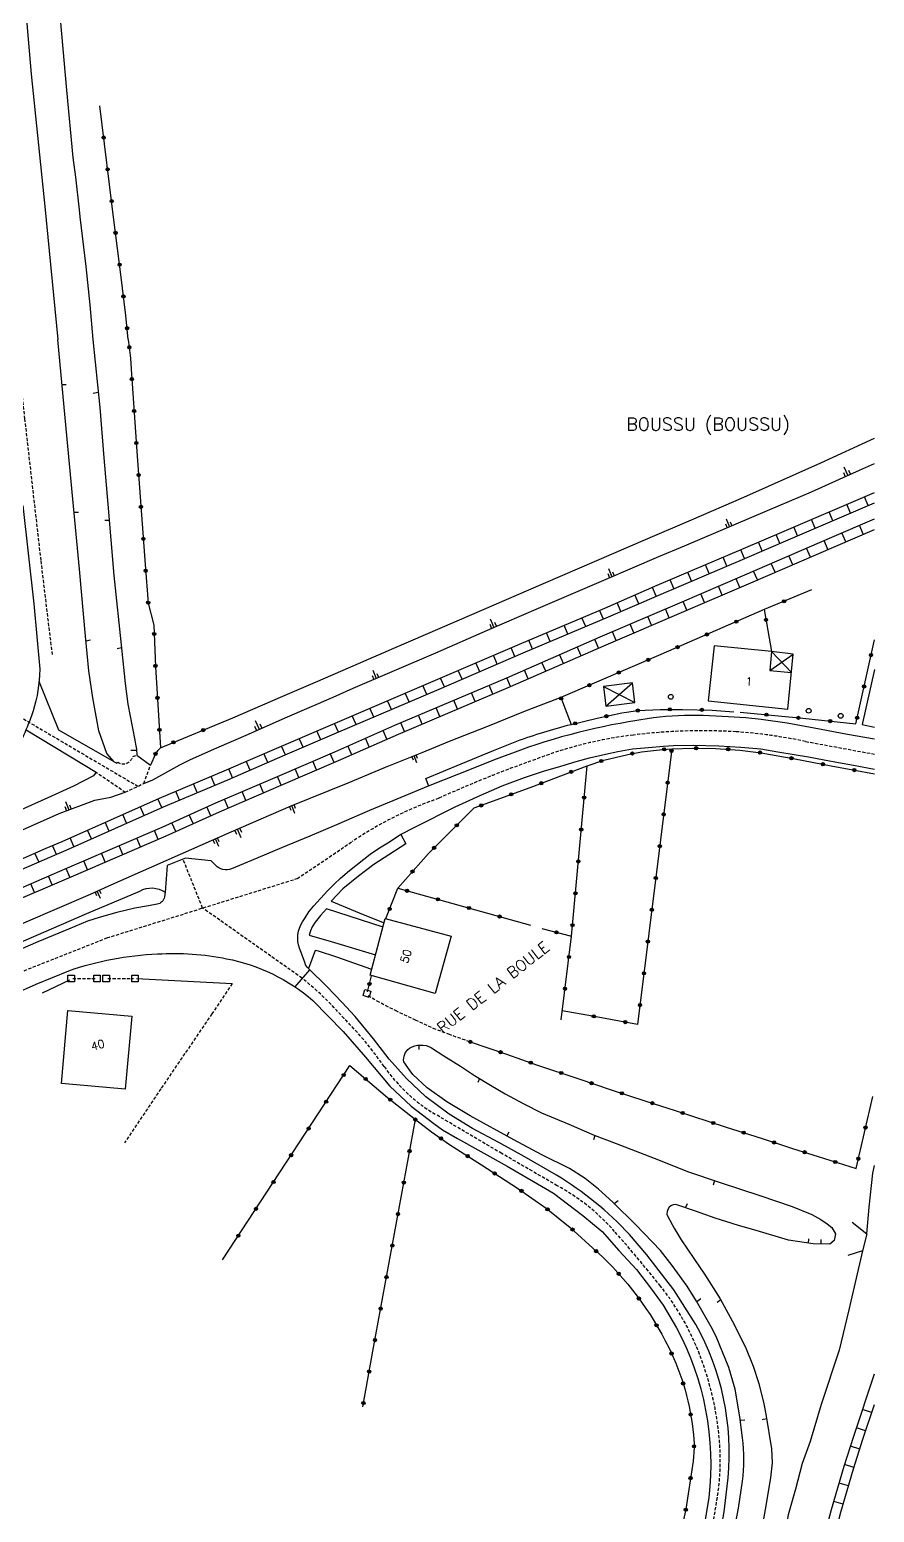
# Model space of a CAD drawing. Header units: millimetres. Extents: x 109000 to 110000, y 124999 to 126000.
# Drawn here: x 109868.1 to 110000, y 125316.8 to 125548.4 of the extents above; entities that cross this region are included whole.
import ezdxf
from ezdxf.enums import TextEntityAlignment as Align

# ---------------------------------------------------------------- set-up
doc = ezdxf.new("R2010")
doc.units = ezdxf.units.MM
doc.linetypes.add('DASHED', pattern=[0.75, 0.5, -0.25])
doc.layers.get('0').update_dxf_attribs({"linetype": 'CONTINUOUS'})
for name, color, linetype in [('W0001', 6, 'DASHED'), ('W0008', 7, 'CONTINUOUS'), ('W0100', 7, 'CONTINUOUS'), ('W0112', 1, 'DASHED'), ('W0211', 2, 'CONTINUOUS'), ('W0310', 3, 'CONTINUOUS'), ('W0322', 7, 'CONTINUOUS'), ('W0420', 7, 'CONTINUOUS'), ('W0700', 7, 'CONTINUOUS'), ('W0980', 7, 'CONTINUOUS'), ('W0989', 7, 'CONTINUOUS'), ('W0991', 7, 'CONTINUOUS')]:
    doc.layers.add(name, color=color, linetype=linetype)
doc.styles.get("Standard").update_dxf_attribs({"font": 'romans.shx', "width": 0.85})

# ---------------------------------------------------------------- blocks, each defined once
blk = doc.blocks.new('t112o')
at = {"color": 0, "linetype": 'Continuous'}
for p, q in [((-0.5, 0.5), (0.5, 0.5)), ((-0.5, -0.5), (-0.5, 0.5)), ((0.5, 0.5), (0.5, -0.5)), ((0.5, -0.5), (-0.5, -0.5))]:
    blk.add_line(p, q, dxfattribs=at)
blk = doc.blocks.new('t322o')
at = {"color": 0, "linetype": 'Continuous'}
for radius in [0.25, 0.15]:
    blk.add_circle((0, 0), radius, dxfattribs=at)

msp = doc.modelspace()

# ---------------------------------------------------------------- linework, layer by layer
at = {"layer": 'W0001'}
msp.add_lwpolyline([(109866.44, 125441.14), (109884.97, 125430.23)], dxfattribs=at)
for points in [[(109723.65, 125250), (109727.23, 125274.93), (109730.42, 125292.53), (109737.41, 125315.01), (109745.57, 125338.83, -0.195615), (109759.07, 125354.34), (109784.02, 125365.96), (109819.97, 125381.46), (109858.82, 125398.12), (109880.15, 125406.55), (109909.85, 125415.82), (109918.44, 125421.59, -0.06369), (109931.96, 125428.35, -0.022792), (109947.07, 125434.42, -0.063564), (109962.37, 125438.23, -0.045389), (109978.41, 125438.74, -0.034559), (109989.25, 125437.23), (110000, 125435.25)], [(109962.11, 125250), (109966.64, 125272.5), (109970.48, 125291.65), (109973.66, 125308.31), (109975.41, 125318.7, 0.069112), (109975.71, 125329.16, 0.064674), (109972.7, 125341.53, 0.076696), (109966.59, 125352.18, 0.012171), (109959.44, 125360.7, 0.087289), (109950.48, 125367.85), (109941.81, 125372.88), (109931.52, 125378.96, -0.107974), (109923.44, 125386.46, 0.044769), (109917.17, 125393.96, 0.045807), (109910.62, 125400.26), (109895.09, 125411.21), (109892.02, 125418.85)]]:
    msp.add_lwpolyline(points, format="xyb", dxfattribs=at)
at = {"layer": 'W0008'}
for points in [[(109866.98, 125474.09), (109868.71, 125458.73), (109869.66, 125448.54), (109869.61, 125447.6, -0.074658), (109868.36, 125441.25, -0.045201), (109865.14, 125434.3, -0.09454)], [(110000, 125437.57), (109995.82, 125438.3), (109990.61, 125439.31), (109986.37, 125440.07), (109982.3, 125440.66), (109979.94, 125440.94), (109977.19, 125441.05, 0.072675), (109961.62, 125440.28, 0.054529), (109940.95, 125434.45), (109935.06, 125432.11), (109930.33, 125430.22), (109921.15, 125426.43), (109915.99, 125424.21), (109911.82, 125422.42), (109907.41, 125420.61), (109902.71, 125418.66), (109899.61, 125417.32, -0.330949), (109897.12, 125417.92), (109896.4, 125418.57), (109892.4, 125419), (109889.55, 125417.88), (109889.22, 125413.67)], [(109930.43, 125430.26), (109929.97, 125431.44), (109935.45, 125433.71), (109940.51, 125435.8), (109944.16, 125437.27, -0.021522), (109952.63, 125439.9, 9.180438)], [(109975.35, 125310.13), (109976.53, 125316.92), (109977.15, 125322.26, 0.151408), (109972.13, 125346.2), (109968.67, 125351.58), (109964.46, 125357.08), (109961.78, 125360.21, 0.070035), (109950.36, 125369.49), (109945.32, 125372.4), (109941.36, 125374.61), (109937.26, 125376.8), (109933.6, 125379.03), (109929.95, 125381.74), (109926.91, 125384.61), (109924.23, 125387.6), (109921.77, 125390.79), (109918.93, 125394.3), (109916.84, 125396.51), (109914.55, 125398.91), (109911.62, 125401.76, -0.115296), (109911.08, 125402.6), (109910.22, 125404.94, -0.238614), (109910.71, 125409.05), (109911.08, 125409.68), (109911.69, 125410.61), (109912.48, 125411.56), (109914.59, 125413.89), (109915.65, 125414.96), (109916.63, 125415.89), (109918.03, 125417.1), (109920.26, 125418.86), (109921.25, 125419.61), (109922.72, 125420.6), (109924.03, 125421.39), (109925.97, 125422.68), (109928.35, 125423.88), (109934.55, 125427.04), (109938.53, 125428.83), (109941.87, 125430.29), (109945.36, 125431.62), (109948.33, 125432.57), (109951.01, 125433.38), (109953.44, 125434.1), (109955.51, 125434.68), (109957.99, 125435.23), (109959.93, 125435.64), (109962.22, 125436.06), (109964.7, 125436.28), (109967.07, 125436.47), (109968.62, 125436.58), (109971.68, 125436.64), (109975.7, 125436.54), (109979.14, 125436.33), (109982.27, 125436.05), (109984.94, 125435.63), (109987.48, 125435.21), (109989.74, 125434.8), (109992.14, 125434.35), (109994.4, 125433.93), (109996.73, 125433.55), (110000, 125432.92)], [(109858.38, 125402.27), (109877, 125410.38), (109885.29, 125413.87, -0.294162), (109889.22, 125413.67), (109889.13, 125412.96, -0.312534), (109887.97, 125411.8), (109886.64, 125411.57), (109884.5, 125411.18), (109881.7, 125410.52), (109878.94, 125409.76), (109877.12, 125409.15), (109874.14, 125407.89), (109869.34, 125405.94), (109866.61, 125404.73)], [(109862.05, 125396.2), (109869.09, 125399.31), (109874.19, 125401.41, -0.07499), (109888.03, 125404.04, -0.06462), (109898.84, 125403.3, -0.130652), (109912.32, 125396.77), (109917.04, 125391.92), (109920.5, 125387.91), (109924.33, 125383.38), (109927.67, 125380.26), (109931.2, 125377.57), (109932.56, 125376.56), (109934.9, 125375.24), (109942.63, 125370.89), (109949.88, 125366.67), (109954.47, 125363.2), (109957.49, 125360.68), (109960.09, 125357.76), (109962.84, 125354.76), (109965.19, 125351.69), (109967, 125349.2), (109969.09, 125345.67, -0.153041), (109974.15, 125319.16), (109972.67, 125310.32)]]:
    msp.add_lwpolyline(points, format="xyb", dxfattribs=at)
for points in [[(109881.25, 125434.06), (109872.61, 125439.01), (109869.54, 125446.6)], [(109867.51, 125439.06), (109878.48, 125432.42), (109878.04, 125431.85), (109874.91, 125430.27), (109870.91, 125428.44), (109866.27, 125426.33), (109857.98, 125422.96), (109850.86, 125420.43), (109849.35, 125419.77), (109844.79, 125417.74), (109839.77, 125415.52)], [(109884.82, 125435.08), (109886.94, 125433.54)], [(109926.04, 125422.72), (109926.85, 125421.23), (109924.17, 125419.52), (109921.85, 125418), (109919.41, 125416.17), (109916.97, 125414.22), (109915.15, 125412.27), (109920.14, 125410.2), (109923.45, 125408.92)], [(109923.26, 125408.22), (109914.44, 125411.1), (109913.52, 125410.07), (109912.67, 125408.99), (109912.2, 125408.29), (109911.93, 125407.67), (109911.74, 125406.96), (109915.16, 125405.98), (109922.1, 125403.89)], [(109921.5, 125401.63), (109916.07, 125403.54), (109913.18, 125404.5), (109912.65, 125404.56), (109911.61, 125401.77)], [(109909.54, 125398.89), (109911.81, 125401.58)]]:
    msp.add_lwpolyline(points, dxfattribs=at)
at = {"layer": 'W0100'}
for points in [[(109983.94, 125451.29), (109974.98, 125452.17), (109974.06, 125443.55), (109986.51, 125442.29), (109987.31, 125450.84), (109983.94, 125451.29), (109983.7, 125448.31), (109987.05, 125448), (109983.94, 125451.29)], [(109983.7, 125448.31), (109987.31, 125450.84)], [(110000, 125448.45), (109998.08, 125439.9), (110000, 125439.45)], [(109958.08, 125442.76), (109962.58, 125443.31), (109962.21, 125446.4), (109957.72, 125445.83), (109958.08, 125442.76), (109962.21, 125446.4)], [(109864.87, 125407.93), (109871.65, 125410.81), (109877.55, 125413.39), (109880.91, 125414.87), (109891.64, 125419.64), (109899.52, 125423.09), (109908.9, 125427.17), (109917.8, 125430.78), (109923.66, 125433.2), (109929.39, 125435.52), (109933.64, 125437.27), (109939.63, 125439.64), (109945.27, 125441.89), (109950.8, 125444.03)], [(109957.72, 125445.83), (109962.58, 125443.31)], [(109921.25, 125400.71), (109923.62, 125409.58), (109933.88, 125406.83), (109931.43, 125397.88), (109921.25, 125400.71)], [(109873.03, 125383.79), (109874.03, 125395.19), (109884.03, 125394.34), (109882.99, 125382.94), (109873.03, 125383.79)]]:
    msp.add_lwpolyline(points, dxfattribs=at)
at = {"layer": 'W0112'}
for points in [[(109865.88, 125500), (109867.28, 125487.62), (109869.81, 125465.43), (109871.57, 125450.78)], [(109878.28, 125432.56), (109883.01, 125429.31), (109885.9, 125430.67), (109886.94, 125433.54)], [(109874.8, 125400.21), (109878.35, 125400.21)], [(109880.27, 125400.21), (109884.27, 125400.21)], [(109899.71, 125399.45), (109896.52, 125394.67), (109888.54, 125382.97), (109882.91, 125374.57)], [(109920.93, 125397.58), (109922.29, 125396.74), (109925.15, 125395.24), (109928.29, 125393.74), (109931.05, 125392.48), (109933.48, 125391.55), (109936.72, 125390.38)]]:
    msp.add_lwpolyline(points, dxfattribs=at)
msp.add_lwpolyline([(109881.25, 125434.06), (109881.68, 125433.84), (109881.77, 125434.02, 0.532366), (109884.17, 125434.88), (109884.82, 125435.08)], format="xyb", dxfattribs=at)
at = {"layer": 'W0211'}
for p, q in [((109995.16, 125479.24), (109995.46, 125478.56)), ((109995.24, 125480.1), (109995.85, 125478.74)), ((109995.94, 125479.6), (109996.25, 125478.92)), ((109976.87, 125471.99), (109977.38, 125470.76)), ((109977.48, 125471.52), (109977.74, 125470.91)), ((109976.77, 125471.22), (109977.03, 125470.61)), ((109958.38, 125463.43), (109958.65, 125462.79)), ((109958.47, 125464.22), (109959.01, 125462.95)), ((109959.11, 125463.74), (109959.38, 125463.11)), ((109939.92, 125455.53), (109940.2, 125454.87)), ((109940.01, 125456.35), (109940.58, 125455.03)), ((109940.68, 125455.86), (109940.96, 125455.2)), ((109921.66, 125448.34), (109922.2, 125447.08)), ((109921.57, 125447.55), (109921.84, 125446.92)), ((109922.29, 125447.86), (109922.56, 125447.24)), ((109903.2, 125439.64), (109903.5, 125438.94)), ((109903.29, 125440.51), (109903.9, 125439.12)), ((109904, 125439.99), (109904.31, 125439.3)), ((109928.01, 125434.3), (109927.78, 125434.87)), ((109928.56, 125433.87), (109928.11, 125435)), ((109928.66, 125434.57), (109928.43, 125435.13)), ((109873.68, 125427.87), (109874.19, 125426.53)), ((109909.61, 125426.75), (109909.36, 125427.36)), ((109873.55, 125427.05), (109873.8, 125426.38)), ((109874.32, 125427.34), (109874.57, 125426.67)), ((109908.9, 125426.47), (109908.66, 125427.08)), ((109909.5, 125426), (109909.01, 125427.22)), ((109900.43, 125422.69), (109900.14, 125423.36)), ((109901.11, 125422.19), (109900.53, 125423.53)), ((109901.2, 125423.03), (109900.91, 125423.69)), ((109896.99, 125421.26), (109896.73, 125421.87)), ((109897.61, 125420.81), (109897.08, 125422.02)), ((109897.69, 125421.57), (109897.43, 125422.17)), ((109878.55, 125413.13), (109878.29, 125413.72)), ((109879.15, 125412.69), (109878.63, 125413.87)), ((109879.23, 125413.43), (109878.97, 125414.02))]:
    msp.add_line(p, q, dxfattribs=at)
for points in [[(109860.24, 125670.4), (109861.01, 125666.91), (109861.75, 125663.42), (109862.04, 125661.4), (109863.25, 125654.03), (109863.7, 125649.86), (109864.37, 125643.57), (109864.83, 125638.74), (109865.08, 125636.06), (109866.61, 125619.89), (109867.26, 125612.62), (109869.15, 125591.83), (109870.55, 125574.97), (109871.78, 125562.02), (109872.28, 125556.58), (109873.82, 125538.93), (109874.84, 125528.42), (109875.21, 125525.33), (109875.82, 125520.23), (109875.92, 125519.17), (109876.82, 125511.37), (109877.45, 125505.42), (109877.94, 125500)], [(109855.17, 125667.51), (109855.65, 125665.21), (109856.41, 125661.81), (109857.24, 125657.03), (109857.61, 125654.77), (109857.98, 125652.7), (109858.51, 125647.08), (109858.85, 125643.91), (109859.19, 125640.56), (109859.3, 125639.51), (109860.44, 125628.21), (109861.54, 125617.97), (109861.81, 125615.31), (109862.36, 125609.52), (109862.93, 125603.7), (109863.79, 125593.65), (109864.1, 125589.4), (109865.1, 125578.49), (109865.61, 125571.93), (109866.51, 125562.01), (109867.16, 125554.86), (109868.33, 125541.41), (109870.45, 125520.76)], [(109870.45, 125520.76), (109872.45, 125500)], [(109881.25, 125434.06), (109880.1, 125435.36), (109878.89, 125438.9), (109877.92, 125444.03), (109877.33, 125448.23), (109876.79, 125453.67), (109875.85, 125464.13), (109874.84, 125475.05), (109873.75, 125486.11), (109872.45, 125500)], [(109877.94, 125500), (109879.02, 125489.35), (109879.65, 125481.49), (109880.26, 125474.26), (109881.21, 125463.16), (109882.42, 125451.77), (109883.01, 125446.29), (109883.42, 125443.03), (109884.5, 125437.43), (109884.61, 125436.8), (109884.76, 125436.04), (109884.82, 125435.08)], [(109873.11, 125492.96), (109873.78, 125492.96)], [(109878.78, 125491.73), (109878, 125491.55)], [(109899.79, 125440.92), (109907.63, 125444.31), (109912.71, 125446.49), (109924.94, 125451.81), (109937.12, 125457.06), (109946.01, 125460.9), (109964.25, 125468.77), (109971.42, 125471.86), (109979.63, 125475.39), (109991.66, 125480.73), (110000, 125484.58)], [(109885.9, 125430.67), (109887.32, 125431.23), (109891.54, 125433.59), (109893.2, 125434.42), (109897.28, 125436.22), (109902.25, 125438.39), (109907.97, 125440.92), (109915.46, 125444.16), (109918.62, 125445.55), (109931.51, 125451.06), (109939.58, 125454.6), (109947.56, 125458.05), (109958.1, 125462.56), (109966.35, 125466.09), (109970.36, 125467.78), (109983.29, 125473.27), (109990.19, 125476.21), (109994.58, 125478.17), (109997.7, 125479.58), (110000, 125480.65)], [(109875.03, 125473.05), (109875.7, 125473.01)], [(109880.48, 125471.72), (109879.8, 125471.72)], [(109876.86, 125452.94), (109877.58, 125453.09)], [(109882.42, 125451.84), (109881.72, 125451.69)], [(109884.77, 125435.81), (109883.89, 125435.81)], [(109754.31, 125374.95), (109757.45, 125376.22), (109764.75, 125379.48), (109770.72, 125382.16), (109778.63, 125385.72), (109789.24, 125390.45), (109795.91, 125393.35), (109808.38, 125398.53), (109819.23, 125403.1), (109829.33, 125407.37), (109835.65, 125409.94), (109845.15, 125414.02), (109852.33, 125417.13), (109862.68, 125421.53), (109872.68, 125425.96), (109878.27, 125428.07), (109880.75, 125428.53), (109883.01, 125429.31)], [(109928.83, 125389.81), (109928.88, 125389.12)], [(109938.33, 125384.6), (109938.07, 125383.98)], [(109942.58, 125375.61), (109942.98, 125376.27)], [(109956.34, 125375.71), (109956.13, 125375.04)], [(109998.85, 125360.35), (109999.17, 125364.49), (109999.76, 125369.8), (110000, 125371.02)], [(109975.02, 125368.66), (109974.82, 125367.93)], [(109959.38, 125365.09), (109960.01, 125365.56)], [(109970.48, 125364.42), (109970.8, 125365.08)], [(109993.36, 125361.34), (109993.92, 125360.36), (109993.71, 125359.32), (109993.03, 125358.71)], [(109996.53, 125362.15), (109998.85, 125360.35), (109998.16, 125357.71), (109995.84, 125356.94)], [(109989.74, 125358.89), (109989.78, 125359.58)], [(109991.68, 125358.75), (109991.71, 125359.45)], [(109998.16, 125357.71), (109996, 125348.47), (109994.5, 125342.15), (109991.71, 125333.71), (109989.96, 125327.9), (109988.74, 125324.48), (109987.68, 125320.49), (109986.52, 125316.44), (109985.96, 125313.32), (109984.87, 125308.41), (109983.62, 125302.72), (109981.52, 125292.7), (109979.87, 125284.36), (109978.51, 125277.58), (109977.43, 125272.19), (109975.88, 125264.29), (109975.23, 125261.2), (109974.13, 125255.25), (109973.07, 125250)], [(109972.28, 125349.77), (109972.88, 125350.22)], [(109976, 125350.04), (109975.43, 125349.64)], [(109979.08, 125331.25), (109979.75, 125331.27)], [(109983.18, 125331.44), (109982.49, 125331.27)]]:
    msp.add_lwpolyline(points, dxfattribs=at)
for points in [[(109976.58, 125306.12), (109978.8, 125317.5), (109979.39, 125321.7, 0.068188), (109979.42, 125328.48), (109979.01, 125331.77), (109978.27, 125336.1), (109977.27, 125339.48), (109975.28, 125344.3), (109974.49, 125345.84), (109972.24, 125349.85), (109970.75, 125352.15), (109968.44, 125355.38), (109966.58, 125357.72), (109962.75, 125361.76), (109959.18, 125365.28), (109956.93, 125367.33), (109954.81, 125368.99), (109952.4, 125370.53), (109948.07, 125372.67), (109943.67, 125375.01), (109936.86, 125378.78), (109933.24, 125380.97), (109930.18, 125383.15), (109927.91, 125385.23), (109927.48, 125385.78), (109926.51, 125387.18, -0.275858), (109927.39, 125389.32, -0.270896), (109930.83, 125389.39), (109932.75, 125388.15), (109935.38, 125386.5), (109937.56, 125385.07), (109940.03, 125383.57), (109942.34, 125382.21), (109945.24, 125380.62), (109948, 125379.25), (109952.26, 125377.44), (109956.24, 125375.75), (109959.65, 125374.42), (109966.3, 125371.88), (109970.81, 125370.08), (109975.9, 125368.36), (109982.09, 125366.35), (109987.14, 125364.61), (109990.24, 125363.38), (109991.62, 125362.56), (109992.63, 125361.9), (109993.36, 125361.34)], [(109993.03, 125358.71), (109990.44, 125358.79), (109986.6, 125359.37), (109981.53, 125360.84), (109978.79, 125361.65), (109975.15, 125362.77), (109972.07, 125363.86), (109969.33, 125364.83, 0.662116), (109967.72, 125363.06), (109968.76, 125361.21), (109969.83, 125359.41), (109971.81, 125356.47), (109973.45, 125354.02), (109975.92, 125350.19), (109977.8, 125346.76), (109979.86, 125342.64), (109981.05, 125339.67), (109981.96, 125336.97), (109982.73, 125333.81), (109983.05, 125332.19), (109983.96, 125326.77), (109984.03, 125324.56), (109983.8, 125322.23), (109982.96, 125317.28), (109981.75, 125310.51)]]:
    msp.add_lwpolyline(points, format="xyb", dxfattribs=at)
at = {"layer": 'W0310'}
for points in [[(109874.3, 125399.96), (109870.03, 125397.93)], [(109884.77, 125400.21), (109899.71, 125399.45)]]:
    msp.add_lwpolyline(points, dxfattribs=at)
at = {"layer": 'W0322'}
for points in [[(109883.48, 125500), (109883.07, 125503.74), (109882.32, 125510.12), (109881.28, 125518.29), (109879.02, 125536.49)], [(109883.48, 125500), (109883.83, 125497.1), (109883.92, 125495.35), (109884.87, 125481.8), (109886.11, 125464.85), (109886.6, 125458.81), (109887.48, 125455.39), (109887.73, 125448.87), (109888.52, 125436.25), (109899.79, 125440.92)], [(109990.16, 125460.88), (109982.79, 125457.81), (109983.94, 125451.29)], [(109982.79, 125457.81), (109966.65, 125450.82), (109951.03, 125444.09), (109952.63, 125439.9), (109956.69, 125440.84), (109960.54, 125441.71), (109963.06, 125442.05), (109966.54, 125442.24), (109970.02, 125442.24), (109974.66, 125442.11), (109978.05, 125441.86)], [(109979.06, 125441.8), (109988.85, 125440.85), (109997.11, 125439.99), (110000, 125453.08)], [(109925.56, 125414.32), (109930.35, 125419.72), (109937.52, 125426.85), (109946.24, 125430.03), (109955.14, 125433.43), (109957.74, 125434.31), (109961.48, 125435.2), (109963.61, 125435.63), (109966.89, 125435.97), (109968.36, 125436.05), (109971.66, 125436.18), (109975.25, 125436.14), (109978.97, 125435.88), (109982.34, 125435.46), (109987.6, 125434.52), (109993.26, 125433.42), (110000, 125432.17)], [(109968.36, 125436.05), (109963.03, 125393.05), (109955.98, 125394.34), (109951.25, 125395.18)], [(109951.08, 125393.78), (109952.7, 125406.8), (109955.14, 125433.43)], [(109923.71, 125409.56), (109925.56, 125414.32), (109946.29, 125408.54)], [(109948.09, 125408.02), (109952.7, 125406.8)], [(109920.83, 125398.12), (109921.46, 125400.65)], [(109936.72, 125390.38), (109942.55, 125388.38), (109947.24, 125386.75), (109953.82, 125384.54), (109958.9, 125382.82), (109964.29, 125381.07), (109968.87, 125379.59), (109976.87, 125376.98), (109982.32, 125375.27), (109987.19, 125373.69), (109991.21, 125372.42), (109997.14, 125370.52), (109999.75, 125381.8)], [(109898.19, 125356.28), (109918.08, 125386.61), (109923.97, 125381.64), (109928.32, 125378.2)]]:
    msp.add_lwpolyline(points, dxfattribs=at)
for points in [[(109888.52, 125436.25, 0.081048), (109887.73, 125435.28), (109886.94, 125433.54)], [(109920.09, 125333.32), (109921.78, 125342.57), (109928.32, 125378.2), (109930.82, 125376.29), (109933.67, 125374.31), (109938.63, 125371.09), (109944.27, 125367.47), (109948.73, 125364.34), (109952.49, 125361.35), (109956.6, 125357.6, -0.093073), (109967.88, 125342.59, -0.091132), (109971.75, 125328.97, -0.071651), (109971.49, 125323.49), (109970.57, 125317.36), (109969.12, 125310.59), (109965.4, 125292.25), (109963.04, 125281.45), (109960.03, 125266.73), (109958.27, 125258.15), (109956.75, 125251.33), (109956.52, 125250)]]:
    msp.add_lwpolyline(points, format="xyb", dxfattribs=at)
at = {"layer": 'W0420', "color": 0}
for centre in [(109968.2, 125444.19), (109989.74, 125442.02), (109994.74, 125441.23)]:
    msp.add_circle(centre, 0.375, dxfattribs=at)
at = {"layer": 'W0700', "color": 0}
for p, q in [((109996.28, 125472.88), (109995.69, 125474.26)), ((109999.04, 125474.07), (109998.45, 125475.44)), ((109990.77, 125470.52), (109990.18, 125471.9)), ((109993.52, 125471.7), (109992.93, 125473.08)), ((109985.25, 125468.15), (109984.66, 125469.53)), ((109988.01, 125469.34), (109987.42, 125470.72)), ((109995.52, 125468.41), (109994.92, 125469.78)), ((109998.27, 125469.6), (109997.67, 125470.98)), ((109979.74, 125465.79), (109979.15, 125467.17)), ((109982.5, 125466.97), (109981.91, 125468.35)), ((109990.01, 125466.02), (109989.41, 125467.4)), ((109992.76, 125467.21), (109992.17, 125468.59)), ((109974.22, 125463.44), (109973.63, 125464.82)), ((109976.98, 125464.61), (109976.39, 125465.99)), ((109984.5, 125463.64), (109983.91, 125465.02)), ((109987.26, 125464.83), (109986.66, 125466.21)), ((109968.7, 125461.09), (109968.11, 125462.47)), ((109971.46, 125462.26), (109970.87, 125463.64)), ((109978.99, 125461.26), (109978.4, 125462.64)), ((109981.75, 125462.45), (109981.15, 125463.83)), ((109963.19, 125458.72), (109962.59, 125460.1)), ((109965.94, 125459.91), (109965.34, 125461.29)), ((109973.48, 125458.9), (109972.89, 125460.28)), ((109976.24, 125460.08), (109975.65, 125461.46)), ((109957.68, 125456.34), (109957.09, 125457.72)), ((109960.43, 125457.53), (109959.84, 125458.9)), ((109967.96, 125456.54), (109967.37, 125457.92)), ((109970.72, 125457.72), (109970.13, 125459.1)), ((109952.15, 125454), (109951.57, 125455.38)), ((109954.92, 125455.17), (109954.33, 125456.55)), ((109962.45, 125454.17), (109961.86, 125455.55)), ((109965.2, 125455.36), (109964.61, 125456.74)), ((109946.63, 125451.65), (109946.04, 125453.04)), ((109949.39, 125452.83), (109948.81, 125454.21)), ((109956.94, 125451.8), (109956.34, 125453.18)), ((109959.69, 125452.99), (109959.1, 125454.37)), ((109941.11, 125449.3), (109940.52, 125450.68)), ((109943.87, 125450.48), (109943.28, 125451.86)), ((109951.44, 125449.4), (109950.84, 125450.78)), ((109954.19, 125450.6), (109953.59, 125451.98)), ((109935.6, 125446.94), (109935.01, 125448.31)), ((109938.36, 125448.12), (109937.76, 125449.5)), ((109945.94, 125447), (109945.34, 125448.38)), ((109948.69, 125448.2), (109948.09, 125449.58)), ((109930.08, 125444.57), (109929.49, 125445.95)), ((109932.84, 125445.75), (109932.25, 125447.13)), ((109940.43, 125444.63), (109939.84, 125446.01)), ((109943.19, 125445.8), (109942.6, 125447.18)), ((109924.56, 125442.21), (109923.97, 125443.59)), ((109927.32, 125443.39), (109926.73, 125444.77)), ((109934.9, 125442.29), (109934.32, 125443.67)), ((109937.67, 125443.46), (109937.08, 125444.84)), ((109921.81, 125441.03), (109921.22, 125442.41)), ((109929.38, 125439.95), (109928.79, 125441.33)), ((109932.14, 125441.12), (109931.56, 125442.5)), ((109916.29, 125438.67), (109915.7, 125440.05)), ((109919.05, 125439.85), (109918.46, 125441.23)), ((109923.87, 125437.58), (109923.26, 125438.95)), ((109926.62, 125438.77), (109926.03, 125440.16)), ((109910.78, 125436.31), (109910.18, 125437.69)), ((109913.53, 125437.49), (109912.94, 125438.87)), ((109921.12, 125436.37), (109920.52, 125437.74)), ((109905.26, 125433.94), (109904.67, 125435.32)), ((109908.02, 125435.13), (109907.43, 125436.51)), ((109915.63, 125433.96), (109915.03, 125435.33)), ((109918.38, 125435.16), (109917.77, 125436.53)), ((109899.75, 125431.57), (109899.16, 125432.95)), ((109902.51, 125432.76), (109901.91, 125434.13)), ((109910.12, 125431.58), (109909.52, 125432.95)), ((109912.87, 125432.77), (109912.28, 125434.14)), ((109894.23, 125429.23), (109893.64, 125430.61)), ((109896.99, 125430.4), (109896.41, 125431.78)), ((109904.61, 125429.21), (109904.02, 125430.58)), ((109907.37, 125430.39), (109906.77, 125431.76)), ((109888.7, 125426.89), (109888.09, 125428.26)), ((109891.46, 125428.07), (109890.88, 125429.45)), ((109899.09, 125426.84), (109898.5, 125428.22)), ((109901.85, 125428.02), (109901.26, 125429.4)), ((109883.22, 125424.46), (109882.61, 125425.83)), ((109885.96, 125425.67), (109885.35, 125427.05)), ((109893.62, 125424.39), (109893, 125425.76)), ((109896.35, 125425.63), (109895.73, 125427)), ((109877.74, 125422.02), (109877.13, 125423.39)), ((109880.48, 125423.24), (109879.87, 125424.61)), ((109888.14, 125421.94), (109887.55, 125423.32)), ((109890.88, 125423.16), (109890.26, 125424.52)), ((109872.24, 125419.6), (109871.66, 125420.98)), ((109874.99, 125420.8), (109874.39, 125422.17)), ((109882.63, 125419.57), (109882.04, 125420.94)), ((109885.39, 125420.75), (109884.79, 125422.13)), ((109869.49, 125418.41), (109868.89, 125419.79)), ((109877.12, 125417.19), (109876.53, 125418.57)), ((109879.88, 125418.38), (109879.28, 125419.76)), ((109871.61, 125414.82), (109871.02, 125416.2)), ((109874.37, 125416.01), (109873.77, 125417.38)), ((109868.85, 125413.63), (109868.26, 125415.01)), ((109999.58, 125332.42), (109998.15, 125332.9)), ((109998.63, 125329.58), (109997.21, 125330.05)), ((109997.71, 125326.72), (109996.28, 125327.18)), ((109996.79, 125323.87), (109995.36, 125324.32)), ((109995.96, 125320.98), (109994.52, 125321.4)), ((109995.13, 125318.1), (109993.68, 125318.52))]:
    msp.add_line(p, q, dxfattribs=at)
at = {"layer": 'W0700'}
for points in [[(109862.57, 125417.04), (109870.65, 125420.55), (109873.16, 125421.62), (109888.36, 125428.39), (109898.43, 125432.63), (109907.4, 125436.49), (109915.41, 125439.93), (109931.44, 125446.79), (109944.59, 125452.42), (109957.88, 125458.06), (109965.74, 125461.46), (109979.2, 125467.19), (109985.94, 125470.08), (110000, 125476.11)], [(109863.17, 125415.66), (109871.24, 125419.17), (109873.75, 125420.25), (109888.96, 125427.01), (109899.02, 125431.25), (109907.99, 125435.12), (109916, 125438.55), (109932.03, 125445.41), (109945.17, 125451.04), (109958.47, 125456.68), (109966.33, 125460.08), (109979.79, 125465.81), (109986.53, 125468.7), (110000, 125474.48)], [(109863.16, 125412.82), (109873.98, 125417.47), (109888.78, 125423.85), (109897.13, 125427.63), (109906.77, 125431.76), (109915.71, 125435.63), (109925.09, 125439.76), (109942.6, 125447.18), (109957.17, 125453.54), (109969.63, 125458.89), (109979.77, 125463.23), (109993.36, 125469.11), (110000, 125471.99)], [(109863.75, 125411.44), (109874.57, 125416.09), (109889.39, 125422.48), (109897.73, 125426.26), (109907.37, 125430.39), (109916.31, 125434.25), (109925.69, 125438.38), (109943.19, 125445.81), (109957.77, 125452.17), (109970.23, 125457.51), (109980.36, 125461.85), (109993.96, 125467.73), (110000, 125470.35)], [(109977.55, 125250), (109978.88, 125256.01), (109980.25, 125262.53), (109981.82, 125269.59), (109984.18, 125280.31), (109985.72, 125287.17), (109987.38, 125294.39), (109988.63, 125299.57), (109990.47, 125306.73), (109991.11, 125308.99), (109993.33, 125317.28), (109995.28, 125324.07), (109996.78, 125328.75), (110000, 125338.48)], [(109979.08, 125250), (109980.35, 125255.69), (109981.72, 125262.21), (109983.29, 125269.26), (109985.65, 125279.98), (109987.18, 125286.84), (109988.84, 125294.04), (109990.09, 125299.2), (109991.92, 125306.34), (109992.56, 125308.59), (109994.78, 125316.88), (109996.72, 125323.63), (109998.2, 125328.29), (110000, 125333.71)]]:
    msp.add_lwpolyline(points, dxfattribs=at)

# ---------------------------------------------------------------- block references
at = {"layer": 'W0112'}
for p in [(109874.55, 125400.21), (109878.6, 125400.21), (109880.02, 125400.21), (109884.52, 125400.21)]:
    msp.add_blockref('t112o', p, dxfattribs=at)
at = {"layer": 'W0112', "rotation": 74.46502187888035}
msp.add_blockref('t112o', (109920.76, 125397.88), dxfattribs=at)
at = {"layer": 'W0322'}
for p, rotation in [((109879.64, 125531.53), 97.06528838181868), ((109880.25, 125526.56), 97.06528838181868), ((109880.87, 125521.6), 97.06528838181868), ((109881.49, 125516.64), 97.271262166826), ((109882.12, 125511.68), 97.271262166826), ((109882.72, 125506.72), 96.64045803188432), ((109883.29, 125501.75), 96.33000878661623), ((109883.63, 125498.79), 276.8105988929506), ((109884.03, 125493.81), 274.0152305524024), ((109884.38, 125488.82), 274.0152305524024), ((109884.73, 125483.83), 274.0152305524024), ((109885.09, 125478.84), 274.1739837995515), ((109885.45, 125473.86), 274.1739837995515), ((109885.82, 125468.87), 274.1739837995515), ((109886.19, 125463.88), 274.6491648832335), ((109886.59, 125458.9), 274.6491648832335), ((109985.91, 125459.11), 202.617753704054), ((109978.44, 125455.93), 203.4153269001453), ((109983.07, 125456.22), 280.0002685278083), ((109887.53, 125454.01), 272.1553412310623), ((109973.85, 125453.94), 203.4153269001453), ((109969.27, 125451.95), 203.4153269001453), ((109999.48, 125450.71), 77.56920846367582), ((109887.72, 125449.02), 272.1553412310623), ((109960.08, 125447.99), 203.3058107771371), ((109964.68, 125449.97), 203.3058107771371), ((109955.49, 125446.01), 203.3058107771371), ((109998.4, 125445.82), 77.56920846367582), ((109888.03, 125444.03), 273.5837188520721), ((109951.08, 125443.96), 290.9146529968662), ((109958.15, 125441.17), 12.75016361087639), ((109963.06, 125442.05), 7.731317313894104), ((109973.06, 125442.16), 358.4430416734864), ((109983.16, 125441.4), 354.4339344963929), ((109888.34, 125439.04), 273.5837188520721), ((109895.17, 125439), 22.51694362099675), ((109953.27, 125440.05), 12.93344933629601), ((109988.13, 125440.92), 354.4339344963929), ((109993.11, 125440.41), 354.0664949553855), ((109997.32, 125440.94), 77.56920846367582), ((109890.55, 125437.09), 22.51694362099675), ((109887.73, 125435.28), 194.2817016379274), ((109957.35, 125434.18), 18.56493114232641), ((109962.21, 125435.35), 11.45019872641078), ((109967.16, 125435.99), 3.054579355468718), ((109968.32, 125435.75), 262.938400181352), ((109972.16, 125436.17), 359.4763486880037), ((109977.16, 125436.01), 355.9834864828915), ((109982.13, 125435.49), 352.8804083428544), ((109987.05, 125434.61), 349.8174977131307), ((109952.65, 125432.48), 20.90782047804413), ((109991.96, 125433.67), 349.0275694829966), ((109996.87, 125432.75), 349.4912506416084), ((109947.98, 125430.7), 20.90782047804413), ((109967.71, 125430.79), 262.938400181352), ((109938.59, 125427.24), 20.05715254420159), ((109943.29, 125428.96), 20.05715254420159), ((109954.68, 125428.45), 84.76471625210102), ((109967.09, 125425.83), 262.938400181352), ((109934.78, 125424.13), 44.85040113358924), ((109954.22, 125423.47), 84.76471625210102), ((109931.24, 125420.61), 44.85040113358924), ((109966.48, 125420.87), 262.938400181352), ((109953.77, 125418.49), 84.76471625210102), ((109927.87, 125416.92), 48.46223994133522), ((109965.86, 125415.9), 262.938400181352), ((109927.02, 125413.91), 344.4140142080876), ((109953.31, 125413.52), 84.76471625210102), ((109924.29, 125411.07), 68.65423293185704), ((109931.84, 125412.57), 344.4140142080876), ((109936.66, 125411.22), 344.4140142080876), ((109965.25, 125410.94), 262.938400181352), ((109941.47, 125409.88), 344.4140142080876), ((109950.34, 125407.43), 345.2521053227688), ((109952.86, 125408.54), 84.76471625210102), ((109964.63, 125405.98), 262.938400181352), ((109952.3, 125403.57), 82.92915434380254), ((109921.14, 125399.36), 75.85867785442504), ((109964.02, 125401.02), 262.938400181352), ((109951.68, 125398.61), 82.92915434380254), ((109963.4, 125396.06), 262.938400181352), ((109956.18, 125394.3), 169.6291254590107), ((109961.1, 125393.4), 169.6291254590107), ((109936.89, 125390.32), 341.0888385946612), ((109941.62, 125388.7), 341.0888385946612), ((109946.34, 125387.06), 340.7729848763702), ((109951.08, 125385.46), 341.4716170041314), ((109917.12, 125385.15), 56.75533654889924), ((109920.56, 125384.51), 319.8409426230708), ((109955.82, 125383.86), 341.3016221670492), ((109914.38, 125380.97), 56.75533654889924), ((109924.4, 125381.3), 321.6107177820122), ((109960.56, 125382.28), 341.9695381650831), ((109965.32, 125380.74), 342.1939150792484), ((109970.07, 125379.2), 341.9207461004797), ((109911.64, 125376.79), 56.75533654889924), ((109928.31, 125378.18), 79.61077918410817), ((109974.83, 125377.65), 341.9207461004797), ((109979.59, 125376.13), 342.5054499024266), ((109998.62, 125376.93), 76.98129986667253), ((109932.32, 125375.24), 325.3745594476947), ((109984.35, 125374.61), 342.0964171391404), ((109908.9, 125372.61), 56.75533654889924), ((109927.41, 125373.26), 79.61077918410817), ((109936.49, 125372.48), 326.9812784698458), ((109989.11, 125373.08), 342.3625892390706), ((109993.88, 125371.56), 342.3020771587603), ((109997.49, 125372.06), 76.98129986667253), ((109940.69, 125369.77), 327.329402969494), ((109906.16, 125368.43), 56.75533654889924), ((109926.51, 125368.34), 79.61077918410817), ((109944.88, 125367.04), 324.9178619239117), ((109903.42, 125364.24), 56.75533654889924), ((109925.61, 125363.42), 79.61077918410817), ((109948.96, 125364.16), 321.5007541317382), ((109900.67, 125360.06), 56.75533654889924), ((109952.85, 125361.02), 317.5651866784447), ((109924.71, 125358.51), 79.61077918410817), ((109956.54, 125357.64), 317.5651866784447), ((109923.8, 125353.59), 79.61077918410817), ((109960.07, 125354.1), 312.0138696860981), ((109922.9, 125348.67), 79.61077918410817), ((109963.23, 125350.23), 306.3808503387813), ((109965.99, 125346.06), 300.7478309914645), ((109922, 125343.75), 79.61077918410817), ((109968.33, 125341.64), 294.7621165110846), ((109921.1, 125338.83), 79.61063236760188), ((109970.13, 125336.98), 287.4465690368012), ((109920.2, 125333.92), 79.61063236760188), ((109971.32, 125332.13), 280.1310215625179), ((109971.84, 125327.16), 270.0723078108305), ((109971.3, 125322.2), 261.5195944898181), ((109970.55, 125317.26), 257.882146343793)]:
    msp.add_blockref('t322o', p, dxfattribs=dict(at, rotation=rotation))
msp.add_blockref('t322o', (109968.06, 125442.24), dxfattribs=at)

# ---------------------------------------------------------------- texts
at = {"layer": 'W0980'}
msp.add_text('BOUSSU (BOUSSU)', height=2, dxfattribs=at).set_placement((109974.02, 125486.63), align=Align.MIDDLE)
at = {"layer": 'W0989'}
msp.add_text('RUE DE LA BOULE', height=1.75, rotation=38.1575, dxfattribs=at).set_placement((109940.46, 125398.83), align=Align.MIDDLE)
at = {"layer": 'W0991'}
for s, rotation, p in [('1', 356.3996, (109980.42, 125446.58)), ('50', 72.6951, (109926.84, 125403.7)), ('40', 15.0767, (109878.7, 125389.83))]:
    msp.add_text(s, height=1.25, rotation=rotation, dxfattribs=at).set_placement(p, align=Align.MIDDLE)

doc.saveas('drawing.dxf')
